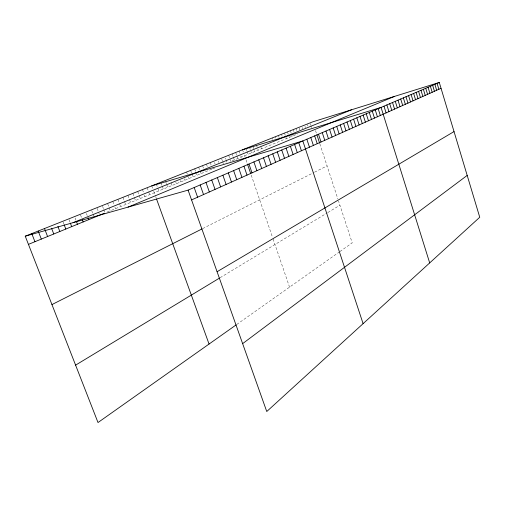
<?xml version="1.0" encoding="UTF-8"?>
<svg xmlns="http://www.w3.org/2000/svg" width="505" height="505" viewBox="0 0 505 505"><rect width="100%" height="100%" fill="white"/><g stroke="black" fill="none" stroke-linecap="round" stroke-linejoin="round"><path stroke-width="0.38" stroke-dasharray="2.52 1.89" d="M236.75 324.462L339.316 251.97M339.947 251.522L352.212 242.855L338.546 201.041M220.142 277.693L327.221 212.914M327.865 212.523L339.916 205.232M202.701 228.576L313.902 172.521M314.571 172.18L327.063 165.88M107.01 212.157L109.642 211.077M211.835 169.169L110.298 210.806L107.565 203.452M212.472 168.91L214.972 167.881M232.18 160.824L297.95 133.85M69.002 219.599L70.075 222.421M63.093 221.96L63.908 224.087M75.081 217.983L75.876 220.079M86.418 213.445L87.195 215.515M80.529 215.004L81.583 217.775M91.702 210.547L92.724 213.28M92.983 213.962L93.753 216.014M102.528 206.229L103.531 208.925M103.784 209.6L105.04 212.965M97.156 208.376L99.188 213.798M117.905 199.342L119.249 202.966M119.515 203.685L120.588 206.589M112.773 201.381L113.859 204.298M114.938 207.22L115.481 208.679M127.942 195.347L129.255 198.919M129.52 199.633L130.568 202.492M122.961 197.329L125.612 204.525M132.853 193.396L134.153 196.944M134.412 197.651L135.447 200.491M142.454 189.577L143.47 192.38M144.493 195.176L144.998 196.578M137.688 191.471L138.976 194.993M139.228 195.7L140.257 198.522M151.778 185.865L152.775 188.63M153.779 191.389L155.572 196.338M155.83 197.051L156.342 198.478M147.151 187.709L148.413 191.187M148.666 191.881L149.669 194.659M161.089 182.943L162.067 185.67M162.313 186.351L163.292 189.072M156.342 184.054L157.579 187.481M157.825 188.169L158.816 190.909M171.094 182.791L172.06 185.48M165.52 181.175L166.492 183.883M166.732 184.559L167.704 187.267M180.058 180.512L180.582 181.983M175.822 182.236L176.352 183.719M186.56 172.035L187.33 174.219M188.365 177.129L188.876 178.581M184.237 178.808L184.761 180.272M194.671 168.809L195.688 171.681M195.94 172.401L196.95 175.273M190.644 170.406L191.666 173.303M191.919 174.023L192.942 176.914M202.574 165.665L203.572 168.5M198.648 167.224L199.652 170.078M199.904 170.791L200.908 173.651M210.269 162.604L211.248 165.406M206.45 164.125L207.435 166.94M221.682 158.848L222.402 160.906M222.636 161.594L223.355 163.658M218.248 161.007L218.728 162.389M214.53 162.496L215.016 163.885M228.664 155.287L230.772 161.404M225.552 158.078L226.019 159.447M226.259 160.129L226.966 162.181M239.149 151.115L239.837 153.116M240.752 155.786L241.207 157.124M235.696 152.491L236.618 155.174M236.851 155.843L237.773 158.532M232.199 153.88L233.133 156.582M233.367 157.257L234.295 159.959M246.03 148.375L246.793 150.604M247.046 151.349L248.056 154.315M242.558 149.758L243.328 151.999M244.603 155.729L245.077 157.118M246.03 159.896L247.216 163.368M251.237 175.121L272.605 237.59M273.079 238.979L289.548 287.143M256.433 145.068L258.162 150.168M253.093 146.399L254.836 151.532M249.457 147.018L251.465 152.914M260.959 147.372L261.445 148.823M272.296 137.928L272.776 139.348M281.512 134.267L282.207 136.356M278.476 135.473L279.177 137.575M275.408 136.697L275.875 138.105M287.471 131.893L288.387 134.646M288.62 135.334L289.302 137.398M284.511 133.074L285.432 135.839M285.66 136.533L286.354 138.61M296.164 128.44L296.833 130.467M293.298 129.577L293.973 131.616M290.407 130.732L291.309 133.465M291.536 134.153L292.218 136.205M307.513 124.672L307.949 125.997M304.995 126.427L305.437 127.759M302.236 127.538L302.672 128.876M299.219 127.986L299.882 130.006M315.53 130.593L316.667 134.077M319.842 143.799L337.864 198.945M310.215 123.592L310.651 124.912M310.865 125.568L311.509 127.544"/><path stroke-width="0.76" d="M242.634 343.64L467.188 175.418M236.144 324.898L98.008 422.534L25.25 236.195L312.677 121.869L439.287 82.466L479.75 217.264L266.754 411.518L188.087 190.126L25.25 236.195M75.599 365.134L219.505 278.078M217.081 271.722L454.027 131.584M51.952 304.578L202.038 228.91M191.565 199.911L441.042 88.318M188.087 190.126L439.287 82.466M128.062 207.107L394.569 96.379M28.444 244.376L104.371 213.236M73.048 222.673L351.625 109.749M242.558 149.758L381.054 107.42L429.692 262.922M151.778 185.865L302.83 140.952L363.095 323.654M31.777 233.6L34.933 241.712M38.197 231.044L41.315 239.092M51.548 228.228L53.764 233.992M44.509 228.531L47.59 236.523M57.917 226.499L59.836 231.505M70.34 223.122L71.685 226.644M64.179 224.794L65.808 229.055M76.407 221.474L77.461 224.27M87.977 217.579L88.754 219.643M82.365 219.858L83.155 221.941M156.601 199.191L209.051 344.044M200.15 184.956L203.534 194.551M194.179 187.513L197.607 197.202M206.002 182.45L209.341 191.957M217.365 177.577L220.622 186.913M211.74 179.988L215.035 189.407M222.888 175.21L226.101 184.458M233.613 170.614L236.75 179.698M228.304 172.893L231.479 182.052M243.947 166.183L247.008 175.109M238.833 168.38L241.927 177.381M248.978 164.03L251.995 172.874M247.45 164.056L250.764 173.745M258.756 159.839L261.71 168.531M253.908 161.916L256.893 170.684M268.193 155.792L271.078 164.346M263.515 157.8L266.432 166.423M277.302 151.891L280.117 160.3M272.782 153.823L275.635 162.301M286.101 148.116L288.86 156.392M281.739 149.991L284.523 158.324M294.604 144.474L297.3 152.611M290.388 146.28L293.115 154.486M298.752 142.694L301.422 150.768M310.79 137.537L313.371 145.421M306.838 139.228L309.458 147.176M318.491 134.235L321.029 142M316.894 134.772L319.614 143.104M314.672 135.877L317.228 143.698M325.959 131.035L328.439 138.686M322.253 132.626L324.765 140.327M336.721 126.42L339.133 133.901M333.186 127.935L335.623 135.473M329.601 129.476L332.063 137.063M343.627 123.46L345.994 130.833M340.2 124.931L342.592 132.354M353.607 119.186L355.905 126.401M350.331 120.588L352.654 127.853M347.004 122.014L349.346 129.331M360.014 116.44L362.274 123.548M356.833 117.804L359.112 124.962M369.288 112.463L371.484 119.432M366.245 113.77L368.461 120.783M363.152 115.096L365.393 122.16M378.176 108.657L380.315 115.481M375.253 109.907L377.412 116.781M372.292 111.176L374.47 118.094M386.868 104.933L388.951 111.618M383.983 106.17L386.085 112.899M395.282 101.322L397.315 107.881M392.518 102.509L394.563 109.112M389.709 103.714L391.779 110.355M403.356 97.863L405.338 104.289M400.705 98.999L402.7 105.469M398.009 100.154L400.023 106.669M411.114 94.542L413.046 100.842M408.564 95.634L410.508 101.978M405.976 96.739L407.939 103.127M420.987 90.307L422.855 96.455M418.569 91.342L420.45 97.528M416.114 92.396L418.014 98.62M413.633 93.463L415.546 99.725M428.063 87.277L429.894 93.305M425.734 88.274L427.577 94.34M423.379 89.284L425.229 95.394M437.096 83.401L438.864 89.29M434.881 84.354L436.667 90.275M432.64 85.313L434.433 91.272M430.367 86.286L432.179 92.282"/></g></svg>
